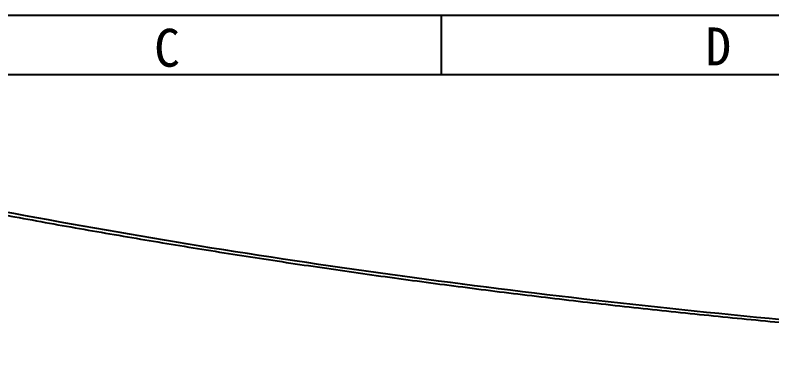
# Model space of a CAD drawing. Header units: millimetres. Extents: x 52832 to 53470, y -6025 to -5739.
# Drawn here: x 53343.85 to 53387.38, y -5761.78 to -5742.37 of the extents above; entities that cross this region are included whole.
import ezdxf
from ezdxf.enums import TextEntityAlignment as Align

# ---------------------------------------------------------------- set-up
doc = ezdxf.new("R2010")
doc.units = ezdxf.units.MM
doc.layers.get('0').update_dxf_attribs({"linetype": 'CONTINUOUS'})
doc.styles.add('宋体', font='SimSun.ttf', dxfattribs={"width": 0.7})

# ---------------------------------------------------------------- blocks, each defined once
blk = doc.blocks.new('sa3l')
blk.add_line((173.21, 478.224), (173.21, 484.056))
for points in [[(5.832, 5.832), (5.832, 484.056), (340.589, 484.056), (340.589, 5.832)], [(11.664, 11.664), (11.664, 478.224), (334.757, 478.224), (334.757, 11.664)]]:
    blk.add_lwpolyline(points, close=True)
at = {"style": '宋体'}
for s, p in [('C', (146.212, 480.851)), ('D', (200.434, 480.979))]:
    blk.add_text(s, height=3.732, dxfattribs=at).set_placement(p, align=Align.MIDDLE)

msp = doc.modelspace()

# ---------------------------------------------------------------- linework, layer by layer
at = {"color": 7, "linetype": 'Continuous'}
for points in [[(53408.571, -5761.454), (53396.685, -5760.632), (53385.038, -5759.6), (53373.732, -5758.357), (53362.669, -5756.893), (53351.767, -5755.196), (53341.105, -5753.29)], [(53340.885, -5753.414), (53344.822, -5754.146), (53348.799, -5754.854), (53352.819, -5755.535), (53354.845, -5755.865), (53356.882, -5756.187), (53358.931, -5756.502), (53360.991, -5756.809), (53365.144, -5757.402), (53369.338, -5757.963), (53373.568, -5758.494), (53377.834, -5758.992), (53382.133, -5759.458), (53386.463, -5759.893), (53388.639, -5760.098), (53390.821, -5760.295), (53393.011, -5760.484), (53395.206, -5760.665), (53399.616, -5761.004), (53404.046, -5761.314), (53408.495, -5761.597)]]:
    msp.add_spline(points, degree=3, dxfattribs=at)

# ---------------------------------------------------------------- block references
at = {"xscale": 0.5848199999961071, "yscale": 0.5848200000002544, "zscale": 0.58482}
msp.add_blockref('sa3l', (53267.079, -6025.459), dxfattribs=at)

doc.saveas('drawing.dxf')
